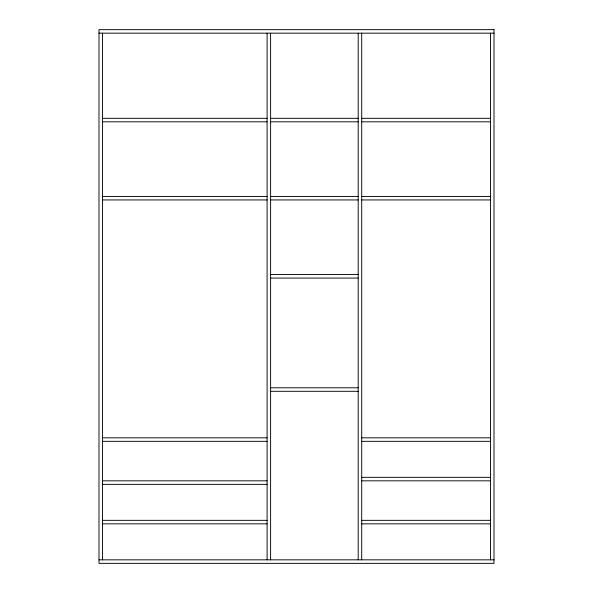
<?xml version="1.0" encoding="UTF-8"?>
<svg xmlns="http://www.w3.org/2000/svg" width="593" height="593" viewBox="0 0 593 593"><rect width="100%" height="100%" fill="white"/><g stroke="black" fill="none" stroke-linecap="round" stroke-linejoin="round"><path stroke-width="0.89" d="M98.994 33.164L494.006 33.164M102.507 118.311L267.095 118.311M270.608 118.311L358.194 118.311M361.708 118.311L490.493 118.311M102.507 121.817L267.095 121.817M270.608 121.817L358.194 121.817M361.708 121.817L490.493 121.817M102.507 196.431L267.095 196.431M270.608 196.431L358.194 196.431M361.708 196.431L490.493 196.431M102.507 199.945L267.095 199.945M270.608 199.945L358.194 199.945M361.708 199.945L490.493 199.945M270.608 274.552L358.194 274.552M270.608 278.065L358.194 278.065M270.608 387.792L358.194 387.792M270.608 391.298L358.194 391.298M102.507 437.827L267.095 437.827M361.708 437.827L490.493 437.827M102.507 441.333L267.095 441.333M361.708 441.333L490.493 441.333M361.708 477.328L490.493 477.328M102.507 480.834L267.095 480.834M361.708 480.834L490.493 480.834M102.507 484.348L267.095 484.348M102.507 520.335L267.095 520.335M361.708 520.335L490.493 520.335M102.507 523.849L267.095 523.849M361.708 523.849L490.493 523.849M98.994 559.836L494.006 559.836M490.493 33.164L490.493 559.836M361.708 33.164L361.708 559.836M358.194 33.164L358.194 559.836M270.608 33.164L270.608 559.836M267.095 33.164L267.095 559.836M102.507 33.164L102.507 559.836M494.006 29.65L98.994 29.65L98.994 563.35L494.006 563.35L494.006 29.65"/></g></svg>
